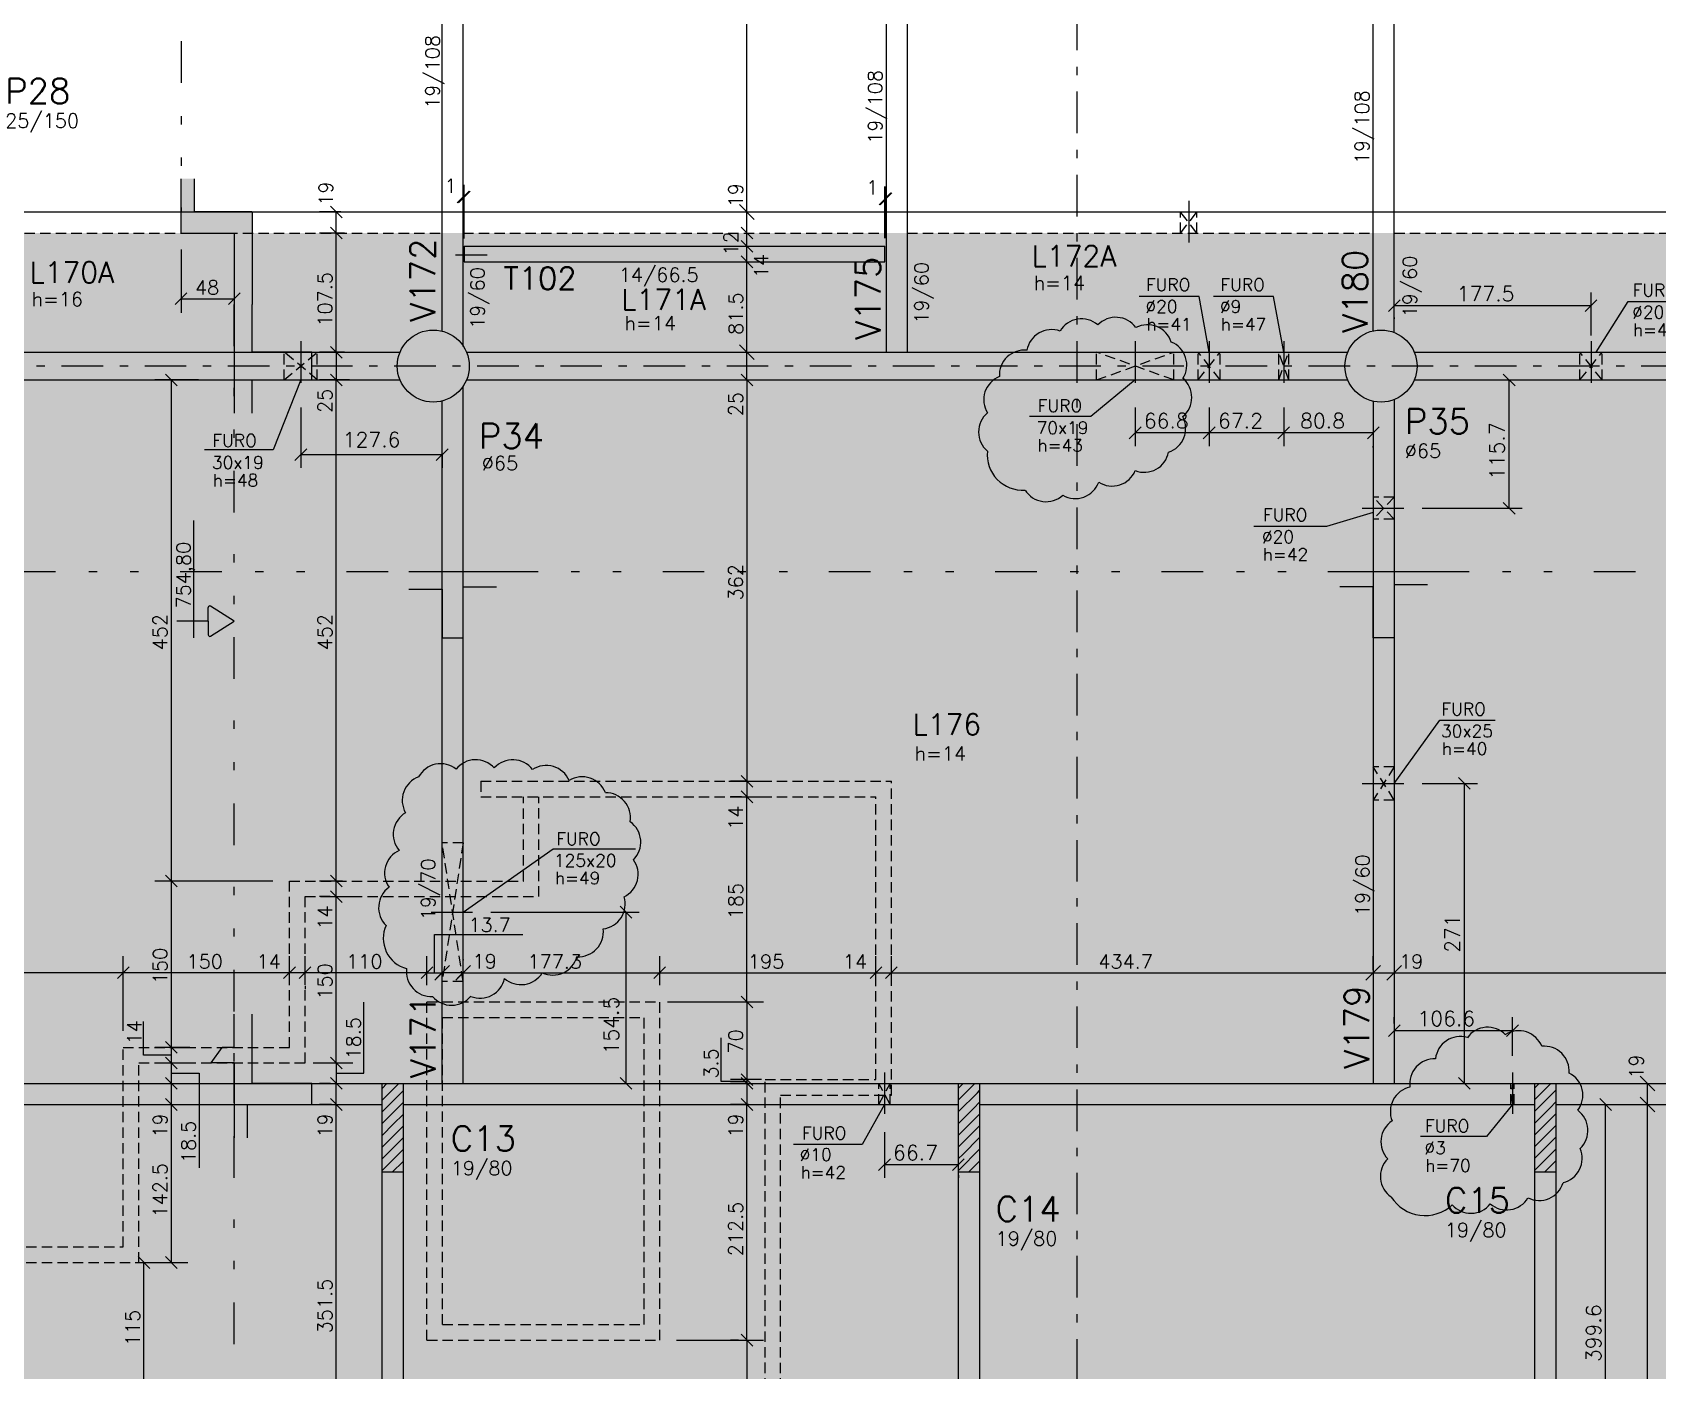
# Model space of a CAD drawing. Extents: x 64041 to 73506, y 0 to 6308.
# Drawn here: x 66943 to 68409, y 2253 to 3460 of the extents above; entities that cross this region are included whole.
import ezdxf

# ---------------------------------------------------------------- set-up
doc = ezdxf.new("R2010")
doc.units = 0
doc.header["$LTSCALE"] = 75
doc.header["$MEASUREMENT"] = 0
for name, pattern in [('ESTILO_TQS_0003', [1, 0.5, -0.2, 0.1, -0.2]), ('ESTILO_TQS_0004', [2, 0.5, -0.4, 0.1, -0.4, 0.1, -0.5]), ('HIDDEN2', [0.1875, 0.125, -0.0625])]:
    doc.linetypes.add(name, pattern=pattern)
doc.layers.get('0').update_dxf_attribs({"color": 3, "linetype": 'CONTINUOUS'})
for name, color, linetype in [('1', 3, 'CONTINUOUS'), ('200', 1, 'HIDDEN2'), ('204', 1, 'ESTILO_TQS_0003'), ('205', 1, 'ESTILO_TQS_0004'), ('210', 3, 'HIDDEN2'), ('212', 3, 'CONTINUOUS'), ('213', 3, 'CONTINUOUS'), ('216', 3, 'CONTINUOUS'), ('220', 5, 'CONTINUOUS'), ('221', 1, 'CONTINUOUS'), ('222', 6, 'CONTINUOUS'), ('226', 4, 'CONTINUOUS'), ('231', 1, 'CONTINUOUS'), ('233', 6, 'CONTINUOUS'), ('250', 1, 'CONTINUOUS'), ('253', 253, 'CONTINUOUS')]:
    doc.layers.add(name, color=color, linetype=linetype)
doc.layers.add('112', color=7, linetype='CONTINUOUS', true_color=0x9bed9e)
doc.styles.get("Standard").update_dxf_attribs({"font": 'ROMANS.SHX'})

# ---------------------------------------------------------------- blocks, each defined once
blk = doc.blocks.new('_HFD8E5DFE43-009', base_point=(210496.960555, 18146.312154))
for p, q in [((211306.009184, 16070.365116), (211320.964862, 16085.320794)), ((211306.009184, 16080.971718), (211310.35826, 16085.320794)), ((211306.009184, 16059.758514), (211322.965195, 16076.714526)), ((211319.6615, 16062.804228), (211325.009184, 16068.151913)), ((211322.965195, 16076.714526), (211325.009184, 16078.758514)), ((211306.009184, 16049.151913), (211319.6615, 16062.804228)), ((211316.357804, 16048.893931), (211325.009184, 16057.545311)), ((211306.009184, 16038.545311), (211316.357804, 16048.893931)), ((211313.054108, 16034.983634), (211325.009184, 16046.938709)), ((211306.009184, 16027.938709), (211313.054108, 16034.983634)), ((211306.446717, 16007.163039), (211325.009184, 16025.725506)), ((211309.750413, 16021.073336), (211325.009184, 16036.332107)), ((211306.009184, 16017.332107), (211309.750413, 16021.073336)), ((211315.211074, 16005.320794), (211325.009184, 16015.118904)), ((211306.009184, 16006.725506), (211306.446717, 16007.163039))]:
    blk.add_line(p, q)
blk = doc.blocks.new('_HFD8E5DFE43-010', base_point=(210496.960555, 18146.312154))
for p, q in [((211826.009184, 16070.641632), (211840.688346, 16085.320794)), ((211826.009184, 16081.248234), (211830.081745, 16085.320794)), ((211826.009184, 16060.03503), (211843.051323, 16077.077169)), ((211839.747628, 16063.166872), (211845.009184, 16068.428428)), ((211843.051323, 16077.077169), (211845.009184, 16079.03503)), ((211826.009184, 16049.428428), (211839.747628, 16063.166872)), ((211836.443932, 16049.256575), (211845.009184, 16057.821827)), ((211826.009184, 16038.821827), (211836.443932, 16049.256575)), ((211833.140236, 16035.346277), (211845.009184, 16047.215225)), ((211826.009184, 16028.215225), (211833.140236, 16035.346277)), ((211826.532845, 16007.525683), (211845.009184, 16026.002022)), ((211829.836541, 16021.43598), (211845.009184, 16036.608623)), ((211826.009184, 16017.608623), (211829.836541, 16021.43598)), ((211834.934558, 16005.320794), (211845.009184, 16015.39542)), ((211826.009184, 16007.002022), (211826.532845, 16007.525683))]:
    blk.add_line(p, q)
blk = doc.blocks.new('_HFD8E5DFE43-011', base_point=(210496.960555, 18146.312154))
for p, q in [((212346.009184, 16070.918148), (212360.411831, 16085.320794)), ((212346.009184, 16081.524749), (212349.805229, 16085.320794)), ((212346.009184, 16060.311546), (212363.137451, 16077.439813)), ((212359.833755, 16063.529516), (212365.009184, 16068.704944)), ((212363.137451, 16077.439813), (212365.009184, 16079.311546)), ((212346.009184, 16049.704944), (212359.833755, 16063.529516)), ((212356.53006, 16049.619218), (212365.009184, 16058.098343)), ((212346.009184, 16039.098343), (212356.53006, 16049.619218)), ((212353.226364, 16035.708921), (212365.009184, 16047.491741)), ((212346.009184, 16028.491741), (212353.226364, 16035.708921)), ((212346.618973, 16007.888326), (212365.009184, 16026.278537)), ((212349.922669, 16021.798624), (212365.009184, 16036.885139)), ((212346.009184, 16017.885139), (212349.922669, 16021.798624)), ((212354.658043, 16005.320794), (212365.009184, 16015.671936)), ((212346.009184, 16007.278537), (212346.618973, 16007.888326))]:
    blk.add_line(p, q)

msp = doc.modelspace()

# ---------------------------------------------------------------- linework, layer by layer
at = {"layer": '1'}
for p, q in [((67312.3, 3190.2), (67312.3, 3781.9)), ((67331.3, 3176.6), (67331.3, 3781.9)), ((67712.8, 3781.9), (67712.8, 3171.4)), ((67731.8, 3781.9), (67731.8, 3171.4)), ((68152.3, 3190.6), (68152.3, 3778.9)), ((68171.3, 3189.1), (68171.3, 3778.9)), ((66879.3, 3297.9), (68737.3, 3297.9)), ((67324.4, 3259.1), (67352.9, 3259.1)), ((67332.3, 3266.9), (67711.8, 3266.9)), ((67332.3, 3266.9), (67332.3, 3252.9)), ((67711.8, 3252.9), (67711.8, 3266.9)), ((67332.3, 3252.9), (67711.8, 3252.9)), ((66699.3, 3171.4), (67274.4, 3171.4)), ((67334.3, 3171.4), (68129.4, 3171.4)), ((68189.3, 3171.4), (68743.3, 3171.4)), ((66699.3, 3146.4), (67274.4, 3146.4)), ((67331.3, 2511.9), (67331.3, 3141.2)), ((67334.3, 3146.4), (68129.4, 3146.4)), ((68189.3, 3146.4), (68762.3, 3146.4)), ((67312.3, 2511.9), (67312.3, 3127.6)), ((68152.3, 3127.1), (68152.3, 2511.9)), ((68171.3, 3128.7), (68171.3, 2511.9)), ((66757.1, 2511.9), (67258.1, 2511.9)), ((67277.1, 2511.9), (67778.1, 2511.9)), ((67797.1, 2511.9), (68298.1, 2511.9)), ((68317.1, 2511.9), (68588.6, 2511.9)), ((66757.1, 2492.9), (67258.1, 2492.9)), ((67277.1, 2492.9), (67778.1, 2492.9)), ((67797.1, 2492.9), (68298.1, 2492.9)), ((68317.1, 2492.9), (68588.6, 2492.9)), ((67258.1, 1910.9), (67258.1, 2431.9)), ((67277.1, 2431.9), (67277.1, 1910.9)), ((67778.1, 1910.9), (67778.1, 2431.9)), ((67797.1, 2431.9), (67797.1, 1910.9)), ((68298.1, 1910.9), (68298.1, 2431.9)), ((68317.1, 2431.9), (68317.1, 1910.9))]:
    msp.add_line(p, q, dxfattribs=at)
at = {"layer": '112'}
for points in [[(64645.3, 3278.9), (69349.9, 3278.9), (64645.4, 3191.4)], [(69349.9, 3278.9), (64760.8, 3191.4), (64645.4, 3191.4)], [(69349.9, 3278.9), (66557.5, 1895.8), (64760.8, 3191.4)], [(67465, 1895.8), (66557.5, 1895.8), (69349.9, 3278.9)], [(67465, 1547.8), (67465, 1895.8), (69349.9, 3278.9)], [(67465, 1547.8), (69349.9, 3278.9), (68449.1, 1986)]]:
    msp.add_solid(points, dxfattribs=at)
at = {"layer": '200'}
for p, q in [((67993.3, 3278.9), (67978.3, 3297.9)), ((67978.3, 3278.9), (67993.3, 3297.9)), ((67199.7, 3146.4), (67169.7, 3171.4)), ((67169.7, 3146.4), (67199.7, 3171.4)), ((67972.4, 3146.4), (67902.6, 3171.4)), ((67902.6, 3146.4), (67972.4, 3171.4)), ((68014.3, 3146.4), (67994.3, 3171.4)), ((67994.3, 3146.4), (68014.3, 3171.4)), ((68076, 3146.4), (68067, 3171.4)), ((68067, 3146.4), (68076, 3171.4)), ((68358.8, 3146.4), (68338.8, 3171.4)), ((68338.8, 3146.4), (68358.8, 3171.4)), ((68171.3, 3040.7), (68152.3, 3020.7)), ((68171.3, 3020.7), (68152.3, 3040.7)), ((68171.3, 2797.5), (68152.3, 2767.5)), ((68171.3, 2767.5), (68152.3, 2797.5)), ((67331.3, 2728.9), (67312.3, 2603.9)), ((67331.3, 2603.9), (67312.3, 2728.9)), ((67716.4, 2492.9), (67706.4, 2511.9)), ((67706.4, 2492.9), (67716.4, 2511.9)), ((68279.5, 2492.9), (68276.3, 2511.9)), ((68276.3, 2492.9), (68279.5, 2511.9))]:
    msp.add_line(p, q, dxfattribs=at)
at = {"layer": '204'}
for p, q in [((67885.3, 143.9), (67885.3, 6143.1)), ((68806.5, 3158.9), (64531.8, 3158.9))]:
    msp.add_line(p, q, dxfattribs=at)
at = {"layer": '205'}
for p, q in [((67076.8, 3751.9), (67076.8, 3297.9)), ((67985.8, 3307.9), (67985.8, 3268.9)), ((67124.8, 1526.8), (67124.8, 3220.4)), ((67184.7, 3181.4), (67184.7, 3136.4)), ((67937.5, 3181.4), (67937.5, 3136.4)), ((68004.3, 3181.4), (68004.3, 3136.4)), ((68071.5, 3181.4), (68071.5, 3136.4)), ((68348.8, 3181.4), (68348.8, 3136.4)), ((68142.3, 3030.7), (68181.3, 3030.7)), ((64676, 2973.7), (67282.3, 2973.7)), ((67361.3, 2973.7), (68127.3, 2973.7)), ((68201.3, 2973.7), (68713.3, 2973.7)), ((68142.3, 2782.5), (68181.3, 2782.5)), ((67302.3, 2666.4), (67341.3, 2666.4)), ((67711.4, 2521.9), (67711.4, 2482.9)), ((68277.9, 2521.9), (68277.9, 2482.9))]:
    msp.add_line(p, q, dxfattribs=at)
at = {"layer": '210'}
for p, q in [((67978.3, 3278.9), (67978.3, 3297.9)), ((67993.3, 3278.9), (67993.3, 3297.9)), ((66879.3, 3278.9), (67312.3, 3278.9)), ((67331.3, 3278.9), (67712.8, 3278.9)), ((67731.8, 3278.9), (68152.3, 3278.9)), ((68171.3, 3278.9), (68737.3, 3278.9)), ((67169.7, 3146.4), (67169.7, 3171.4)), ((67199.7, 3146.4), (67199.7, 3171.4)), ((67902.6, 3146.4), (67902.6, 3171.4)), ((67972.4, 3146.4), (67972.4, 3171.4)), ((67994.3, 3146.4), (67994.3, 3171.4)), ((68014.3, 3146.4), (68014.3, 3171.4)), ((68067, 3146.4), (68067, 3171.4)), ((68076, 3146.4), (68076, 3171.4)), ((68338.8, 3146.4), (68338.8, 3171.4)), ((68358.8, 3146.4), (68358.8, 3171.4)), ((68171.3, 3040.7), (68152.3, 3040.7)), ((68171.3, 3020.7), (68152.3, 3020.7)), ((68171.3, 2797.5), (68152.3, 2797.5)), ((67347.1, 2784.4), (67717.6, 2784.4)), ((67347.1, 2784.4), (67347.1, 2770.4)), ((67717.6, 2501.4), (67717.6, 2784.4)), ((67347.1, 2770.4), (67703.6, 2770.4)), ((67385.6, 2694.4), (67385.6, 2770.4)), ((67399.6, 2680.4), (67399.6, 2770.4)), ((67703.6, 2515.4), (67703.6, 2770.4)), ((68171.3, 2767.5), (68152.3, 2767.5)), ((67331.3, 2728.9), (67312.3, 2728.9)), ((67174.6, 2544.4), (67174.6, 2694.4)), ((67174.6, 2694.4), (67385.6, 2694.4)), ((67188.6, 2530.4), (67188.6, 2680.4)), ((67188.6, 2680.4), (67399.6, 2680.4)), ((67331.3, 2603.9), (67312.3, 2603.9)), ((67298.6, 2585.4), (67508.6, 2585.4)), ((67298.6, 2280.4), (67298.6, 2585.4)), ((67508.6, 2280.4), (67508.6, 2585.4)), ((67312.6, 2571.4), (67494.6, 2571.4)), ((67312.6, 2294.4), (67312.6, 2571.4)), ((67494.6, 2294.4), (67494.6, 2571.4)), ((67024.6, 2364.4), (67024.6, 2544.4)), ((67024.6, 2544.4), (67174.6, 2544.4)), ((67038.6, 2350.4), (67038.6, 2530.4)), ((67038.6, 2530.4), (67188.6, 2530.4)), ((67603.6, 2515.4), (67703.6, 2515.4)), ((67603.6, 2180.4), (67603.6, 2515.4)), ((67706.4, 2492.9), (67706.4, 2511.9)), ((67716.4, 2492.9), (67716.4, 2511.9)), ((68276.3, 2492.9), (68276.3, 2511.9)), ((68279.5, 2492.9), (68279.5, 2511.9)), ((67617.6, 2501.4), (67717.6, 2501.4)), ((67617.6, 2194.4), (67617.6, 2501.4)), ((66824.6, 2364.4), (67024.6, 2364.4)), ((66838.6, 2350.4), (67038.6, 2350.4)), ((67312.6, 2294.4), (67494.6, 2294.4)), ((67298.6, 2280.4), (67508.6, 2280.4))]:
    msp.add_line(p, q, dxfattribs=at)
at = {"layer": '216'}
for p, q in [((67326, 3306), (67336.6, 3316.6)), ((67327, 3306), (67337.6, 3316.6)), ((67706.5, 3304.4), (67717.1, 3315)), ((67707.5, 3304.4), (67718.1, 3315)), ((67222.1, 3292.6), (67211.5, 3303.2)), ((67593.9, 3291.2), (67580.7, 3304.5)), ((67222.1, 3273.6), (67211.5, 3284.2)), ((67222.1, 3273.6), (67211.5, 3284.2)), ((67592.6, 3273.6), (67582, 3284.2)), ((67592.6, 3261.6), (67582, 3272.2)), ((67592.6, 3247.6), (67582, 3258.2)), ((67071.5, 3214.3), (67082.1, 3224.9)), ((67119.5, 3214.3), (67130.1, 3224.9)), ((68166, 3208.1), (68176.6, 3218.7)), ((68343.5, 3208.1), (68354.1, 3218.7)), ((67211.5, 3176.7), (67222.1, 3166.1)), ((67222.1, 3166.1), (67211.5, 3176.7)), ((67593.9, 3164.7), (67580.7, 3178)), ((67592.6, 3166.1), (67582, 3176.7)), ((67073.3, 3141.1), (67062.7, 3151.7)), ((67073.3, 3141.1), (67062.7, 3151.7)), ((67222.1, 3141.1), (67211.5, 3151.7)), ((67211.5, 3151.7), (67222.1, 3141.1)), ((67592.6, 3141.1), (67582, 3151.7)), ((67582, 3151.7), (67592.6, 3141.1)), ((68280.2, 3141.1), (68269.5, 3151.7)), ((67942.8, 3104), (67932.2, 3093.4)), ((68009.6, 3104), (67999, 3093.4)), ((68009.6, 3104), (67999, 3093.4)), ((68076.8, 3104), (68066.2, 3093.4)), ((68076.8, 3104), (68066.2, 3093.4)), ((68157.6, 3104), (68147, 3093.4)), ((67179.4, 3073.8), (67190.1, 3084.4)), ((67307, 3073.8), (67317.6, 3084.4)), ((68280.2, 3025.4), (68269.5, 3036)), ((67582, 2789.7), (67592.6, 2779.1)), ((67582, 2789.7), (67592.6, 2779.1)), ((68239.8, 2777.2), (68229.2, 2787.8)), ((67582, 2775.7), (67592.6, 2765.1)), ((67592.6, 2765.1), (67582, 2775.7)), ((67073.3, 2689.1), (67062.7, 2699.7)), ((67073.3, 2689.1), (67062.7, 2699.7)), ((67222.1, 2689.1), (67211.5, 2699.7)), ((67222.1, 2689.1), (67211.5, 2699.7)), ((67222.1, 2675.1), (67211.5, 2685.7)), ((67222.1, 2675.1), (67211.5, 2685.7)), ((67472.8, 2671.7), (67483.4, 2661.1)), ((67029.9, 2617.1), (67019.3, 2606.5)), ((67029.9, 2617.1), (67019.3, 2606.5)), ((67179.9, 2617.1), (67169.3, 2606.5)), ((67179.9, 2617.1), (67169.3, 2606.5)), ((67193.9, 2617.1), (67183.3, 2606.5)), ((67193.9, 2617.1), (67183.3, 2606.5)), ((67193.9, 2617.1), (67183.3, 2606.5)), ((67303.9, 2617.1), (67293.3, 2606.5)), ((67293.3, 2606.5), (67303.9, 2617.1)), ((67318.9, 2618.4), (67305.7, 2605.2)), ((67318.9, 2618.4), (67305.7, 2605.2)), ((67317.6, 2617.1), (67307, 2606.5)), ((67307, 2606.5), (67317.6, 2617.1)), ((67337.9, 2618.4), (67324.7, 2605.2)), ((67337.9, 2618.4), (67324.7, 2605.2)), ((67326, 2606.5), (67336.6, 2617.1)), ((67503.3, 2606.5), (67513.9, 2617.1)), ((67503.3, 2606.5), (67513.9, 2617.1)), ((67698.3, 2606.5), (67708.9, 2617.1)), ((67698.3, 2606.5), (67708.9, 2617.1)), ((67712.3, 2606.5), (67722.9, 2617.1)), ((67712.3, 2606.5), (67722.9, 2617.1)), ((68145.7, 2605.2), (68158.9, 2618.4)), ((68158.9, 2618.4), (68145.7, 2605.2)), ((68147, 2606.5), (68157.6, 2617.1)), ((68164.7, 2605.2), (68177.9, 2618.4)), ((67592.6, 2580.1), (67582, 2590.7)), ((67582, 2590.7), (67592.6, 2580.1)), ((67582, 2590.7), (67592.6, 2580.1)), ((68166, 2554.3), (68176.6, 2564.9)), ((68272.6, 2554.3), (68283.2, 2564.9)), ((67073.3, 2539.1), (67062.7, 2549.7)), ((67073.3, 2539.1), (67062.7, 2549.7)), ((67073.3, 2539.1), (67062.7, 2549.7)), ((67073.3, 2525.1), (67062.7, 2535.7)), ((67073.3, 2525.1), (67062.7, 2535.7)), ((67211.5, 2535.7), (67222.1, 2525.1)), ((67222.1, 2525.1), (67211.5, 2535.7)), ((67073.3, 2506.6), (67062.7, 2517.2)), ((67073.3, 2506.6), (67062.7, 2517.2)), ((67222.1, 2506.6), (67211.5, 2517.2)), ((67211.5, 2517.2), (67222.1, 2506.6)), ((67472.8, 2517.2), (67483.4, 2506.6)), ((67582, 2520.7), (67592.6, 2510.1)), ((67582, 2520.7), (67592.6, 2510.1)), ((67582, 2517.2), (67592.6, 2506.6)), ((67582, 2517.2), (67592.6, 2506.6)), ((68239.8, 2506.6), (68229.2, 2517.2)), ((68406.4, 2505.2), (68393.2, 2518.5)), ((67073.3, 2487.6), (67062.7, 2498.2)), ((67073.3, 2487.6), (67062.7, 2498.2)), ((67222.1, 2487.6), (67211.5, 2498.2)), ((67222.1, 2487.6), (67211.5, 2498.2)), ((67582, 2498.2), (67592.6, 2487.6)), ((67592.6, 2487.6), (67582, 2498.2)), ((68367.2, 2487.6), (68356.6, 2498.2)), ((68406.4, 2486.2), (68393.2, 2499.5)), ((67706.1, 2433.4), (67716.7, 2444)), ((67772.8, 2433.4), (67783.4, 2444)), ((67048.6, 2345.1), (67038, 2355.7)), ((67073.3, 2345.1), (67062.7, 2355.7)), ((67592.6, 2275.1), (67582, 2285.7)), ((67582, 2285.7), (67592.6, 2275.1))]:
    msp.add_line(p, q, dxfattribs=at)
at = {"layer": '220'}
for p, q in [((67076.8, 3278.9), (67076.8, 3327.9)), ((67088.8, 3297.9), (67088.8, 3327.9)), ((67140.6, 3297.9), (67088.8, 3297.9)), ((67140.8, 3297.9), (67140.8, 3278.9)), ((67076.8, 3278.9), (67124.8, 3278.9)), ((67124.8, 3278.9), (67124.8, 3214.4)), ((67140.8, 3278.9), (67140.8, 3278.9)), ((67140.8, 3278.9), (67140.8, 3214.4)), ((67140.8, 3278.9), (67140.8, 3278.9)), ((67124.8, 3214.4), (67124.8, 3116.4)), ((67282.3, 2973.7), (67361.3, 2973.7)), ((68122.3, 2973.7), (68201.3, 2973.7)), ((67124.8, 2544.4), (67124.8, 2574.4)), ((67140.8, 2530.4), (67140.8, 2574.4)), ((67103.9, 2530.4), (67113.9, 2544.4)), ((67124.8, 2544.4), (67113.9, 2544.4)), ((67124.8, 2530.4), (67103.9, 2530.4)), ((67124.8, 2530.4), (67124.8, 2462.9)), ((67124.8, 2500.3), (67124.8, 2530.4))]:
    msp.add_line(p, q, dxfattribs=at)
for points in [[(67140.8, 3116.4), (67140.8, 3146.4), (67194.8, 3146.4), (67194.8, 3171.4), (67140.8, 3171.4), (67140.8, 3214.4)], [(68201.3, 2961.7), (68201.3, 2961.7), (68171.3, 2961.7), (68171.3, 2913.7), (68152.3, 2913.7), (68152.3, 2959.7), (68122.3, 2959.7)], [(67282.3, 2957.7), (67312.3, 2957.7), (67312.3, 2913.7), (67331.3, 2913.7), (67331.3, 2959.7), (67361.3, 2959.7)], [(67136.8, 2462.9), (67136.8, 2492.9), (67194.8, 2492.9), (67194.8, 2511.9), (67140.8, 2511.9), (67140.8, 2530.4)]]:
    msp.add_lwpolyline(points, dxfattribs=at)
at = {"layer": '221'}
for p, q in [((67995.2, 3221.5), (67941, 3221.5)), ((68004.3, 3171.4), (67995.2, 3221.5)), ((68062.4, 3221.5), (68008.2, 3221.5)), ((68071.5, 3171.4), (68062.4, 3221.5)), ((68353.3, 3171.4), (68382.2, 3217.1)), ((68382.2, 3217.1), (68434.3, 3217.1)), ((67184.7, 3146.4), (67159.9, 3083.3)), ((67937.5, 3146.4), (67897.6, 3113.4)), ((67897.6, 3113.4), (67842.3, 3113.4)), ((67159.9, 3083.3), (67097.8, 3083.3)), ((68152.3, 3026.8), (68110.2, 3014.3)), ((68110.2, 3014.3), (68044.5, 3014.3)), ((68171.3, 2782.5), (68212.3, 2839.6)), ((68212.3, 2839.6), (68262.4, 2839.6)), ((67331.3, 2666.4), (67412.6, 2723.6)), ((67412.6, 2723.6), (67486.7, 2723.6)), ((67711.4, 2492.9), (67691.1, 2456.9)), ((68277.9, 2492.9), (68254.4, 2464)), ((68254.4, 2464), (68194.8, 2464)), ((67691.1, 2456.9), (67629.3, 2456.9))]:
    msp.add_line(p, q, dxfattribs=at)
at = {"layer": '221', "linetype": 'Continuous'}
for centre, radius, start, end in [((67889.1, 3179), 22.5, 49.2052, 149.2052), ((67920, 3180.4), 22.5, 36.025, 136.025), ((67948.7, 3173.7), 22.5, 17.7727, 117.7727), ((67862.1, 3169.3), 22.5, 70.239, 170.239), ((67837.5, 3150.8), 22.5, 83.6293, 183.6293), ((67961.6, 3159.7), 22.5, 327.9427, 67.9427), ((67823.4, 3128.5), 22.5, 111.7801, 211.7801), ((67966.1, 3130.7), 22.5, 309.4771, 49.4771), ((67818.7, 3099.4), 22.5, 130, 230), ((67960.6, 3102.6), 22.5, 288.3961, 28.3961), ((67835.9, 3078.8), 31.8, 173.9901, 273.9901), ((67945.6, 3085.6), 22.5, 248.9973, 348.9973), ((67916.8, 3073.2), 22.5, 237.5341, 337.5341), ((67883.5, 3061.9), 22.5, 239.9932, 339.9932), ((67857.2, 3059.1), 22.5, 212.2357, 312.2357), ((67310.9, 2777.7), 22.5, 51.5665, 151.5665), ((67342.6, 2781.4), 22.5, 41.8909, 141.8909), ((67376, 2781.3), 22.5, 37.6138, 137.6138), ((67298.8, 2767.2), 22.5, 109.8717, 209.8717), ((67406.2, 2776.2), 22.5, 23.414, 123.414), ((67438.6, 2766), 22.5, 21.3248, 121.3248), ((67459.8, 2751.6), 22.5, 350.654, 90.654), ((67290.7, 2736.6), 22.5, 120.3294, 220.3294), ((67469, 2729.6), 22.5, 314.7013, 54.7013), ((67282.9, 2701.6), 22.5, 114.6085, 214.6085), ((67466.6, 2700.5), 22.5, 295.8191, 35.8191), ((67277.5, 2670.5), 22.5, 125.6013, 225.6013), ((67454.9, 2673.6), 22.5, 277.0722, 17.0722), ((67287.3, 2642.8), 28.1, 155.4745, 255.4745), ((67435.3, 2648.7), 22.5, 266.593, 6.593), ((67412.2, 2632.1), 22.5, 244.9662, 344.9662), ((67302.6, 2612.8), 22.5, 172.8679, 272.8678), ((67383.5, 2623.5), 22.5, 228.4145, 328.4145), ((67346.6, 2611.3), 22.5, 248.0118, 348.0118), ((67320.9, 2604.9), 22.5, 220.1972, 320.1972), ((68230.8, 2531.7), 22.5, 73.5306, 173.5306), ((68255.5, 2540.1), 22.5, 44.4193, 144.4193), ((68283.6, 2536.9), 22.5, 22.2208, 122.2207), ((68306.6, 2523), 22.5, 355.6229, 95.6229), ((68207.7, 2511.7), 22.5, 88.0314, 188.0314), ((68190.2, 2486.6), 22.5, 102.2125, 202.2125), ((68318.9, 2501.2), 22.5, 323.1799, 63.1799), ((68181.7, 2459.3), 22.5, 123.3488, 223.3488), ((68323.5, 2469.6), 22.5, 313.4262, 53.4262), ((68318.3, 2444.3), 22.5, 283.5202, 23.5202), ((68181.3, 2428), 22.5, 135.1944, 235.1944), ((68302, 2428.8), 22.5, 243.4311, 343.4311), ((68199, 2429), 36.2, 212.6347, 312.6347), ((68272.6, 2420.3), 22.5, 229.143, 329.143), ((68240.3, 2417.3), 22.5, 221.4184, 321.4184)]:
    msp.add_arc(centre, radius, start, end, dxfattribs=at)
at = {"layer": '222'}
for points in [[(67258.1, 2431.9), (67258.1, 2511.9), (67277.1, 2511.9), (67277.1, 2431.9), (67258.1, 2431.9)], [(67778.1, 2431.9), (67778.1, 2511.9), (67797.1, 2511.9), (67797.1, 2431.9), (67778.1, 2431.9)], [(68298.1, 2431.9), (68298.1, 2511.9), (68317.1, 2511.9), (68317.1, 2431.9), (68298.1, 2431.9)]]:
    msp.add_lwpolyline(points, dxfattribs=at)
for centre in [(67304.3, 3158.9), (68159.3, 3158.9)]:
    msp.add_circle(centre, 32.5, dxfattribs=at)
at = {"layer": '231'}
for p, q in [((67088.4, 2913.9), (67088.4, 3019.6)), ((67101.3, 2928.9), (67101.3, 2941.3)), ((67124.8, 2928.9), (67103.4, 2942.5)), ((67101.3, 2928.9), (67073.1, 2928.9)), ((67101.3, 2928.9), (67101.3, 2916.5)), ((67103.4, 2915.4), (67124.8, 2928.9))]:
    msp.add_line(p, q, dxfattribs=at)
for centre, start, end in [((67102.7, 2941.3), 57.6277, 180), ((67102.7, 2916.5), 180, 302.377)]:
    msp.add_arc(centre, 1.36, start, end, dxfattribs=at)
at = {"layer": '250'}
for p, q in [((67587.3, 3171.4), (67587.3, 4001.9)), ((67331.3, 3274.1), (67331.3, 3322.5)), ((67332.3, 3274.1), (67332.3, 3322.5)), ((67711.8, 3274.4), (67711.8, 3320.9)), ((67712.8, 3274.4), (67712.8, 3320.9)), ((67331.3, 3311.3), (67332.3, 3311.3)), ((67711.8, 3309.7), (67712.8, 3309.7)), ((67220.8, 3297.9), (67201.8, 3297.9)), ((67216.8, 3278.9), (67216.8, 3297.9)), ((67587.3, 3278.9), (67587.3, 3297.9)), ((67224.1, 3278.9), (67201.8, 3278.9)), ((67219.9, 3278.9), (67201.8, 3278.9)), ((67216.8, 3171.4), (67216.8, 3278.9)), ((67587.3, 3252.9), (67587.3, 3271.9)), ((67076.8, 3263.9), (67076.8, 3206.9)), ((67076.8, 3263.9), (67076.8, 3208.3)), ((67124.8, 3263.9), (67124.8, 3206.9)), ((67124.8, 3263.9), (67124.8, 3208.3)), ((68348.8, 3186.4), (68348.8, 3225.4)), ((67076.8, 3219.6), (67124.8, 3219.6)), ((68171.3, 3213.4), (68348.8, 3213.4)), ((68171.3, 3202.7), (68171.3, 3201.4)), ((67214.8, 3171.4), (67201.8, 3171.4)), ((67224.1, 3171.4), (67201.8, 3171.4)), ((67216.8, 3171.4), (67216.8, 3146.4)), ((67587.3, 3146.4), (67587.3, 3171.4)), ((67047.3, 3146.4), (67083, 3146.4)), ((67092.4, 3146.4), (67053, 3146.4)), ((67068, 2694.4), (67068, 3146.4)), ((67228.7, 3146.4), (67201.8, 3146.4)), ((67221.3, 3146.4), (67201.8, 3146.4)), ((67216.8, 2694.4), (67216.8, 3146.4)), ((67571.3, 3146.4), (67602.3, 3146.4)), ((67587.3, 3146.4), (67587.3, 2784.4)), ((68249.6, 3146.4), (68286.8, 3146.4)), ((68274.8, 3030.7), (68274.8, 3146.4)), ((67184.7, 3121.4), (67184.7, 3067.1)), ((67937.5, 3121.4), (67937.5, 3086.7)), ((68004.3, 3121.4), (68004.3, 3086.7)), ((68071.5, 3121.4), (68071.5, 3086.7)), ((68004.3, 3098.7), (67937.5, 3098.7)), ((68071.5, 3098.7), (68004.3, 3098.7)), ((68152.3, 3098.7), (68071.5, 3098.7)), ((67184.7, 3079.1), (67312.3, 3079.1)), ((67312.3, 3079.3), (67312.3, 3067.1)), ((68152.3, 3085.4), (68152.3, 3086.7)), ((68196.3, 3030.7), (68286.8, 3030.7)), ((67570.9, 2784.4), (67602.3, 2784.4)), ((67587.3, 2784.4), (67572.3, 2784.4)), ((67587.3, 2784.4), (67587.3, 2770.4)), ((68196.3, 2782.5), (68246.5, 2782.5)), ((68234.5, 2511.9), (68234.5, 2782.5)), ((67582.4, 2770.4), (67572.3, 2770.4)), ((67572.3, 2770.4), (67602.3, 2770.4)), ((67587.3, 2585.4), (67587.3, 2770.4)), ((67159.6, 2694.4), (67053, 2694.4)), ((67068, 2544.4), (67068, 2694.4)), ((67210.4, 2694.4), (67201.8, 2694.4)), ((67222.3, 2694.4), (67201.8, 2694.4)), ((67216.8, 2680.4), (67216.8, 2694.4)), ((67211.4, 2680.4), (67201.8, 2680.4)), ((67203.6, 2680.4), (67231.8, 2680.4)), ((67216.8, 2530.4), (67216.8, 2680.4)), ((67356.3, 2666.4), (67490.1, 2666.4)), ((67478.1, 2666.4), (67478.1, 2511.9)), ((67305.4, 2611.8), (67305.4, 2646.1)), ((67305.4, 2646.1), (67385.2, 2646.1)), ((67024.6, 2559.4), (67024.6, 2626.8)), ((67024.6, 2559.4), (67024.6, 2626.8)), ((67174.6, 2620), (67174.6, 2626.8)), ((67174.6, 2606.6), (67174.6, 2626.8)), ((67188.6, 2615.6), (67188.6, 2626.8)), ((67188.6, 2605.4), (67188.6, 2626.8)), ((67298.6, 2600.4), (67298.6, 2626.8)), ((67298.6, 2600.4), (67298.6, 2626.8)), ((67312.3, 2600.4), (67312.3, 2626.8)), ((67508.6, 2600.4), (67508.6, 2626.8)), ((67508.6, 2600.4), (67508.6, 2626.8)), ((67703.6, 2617.5), (67703.6, 2626.8)), ((67703.6, 2599.6), (67703.6, 2626.8)), ((67717.6, 2601.1), (67717.6, 2626.8)), ((67717.6, 2609), (67717.6, 2626.8)), ((68152.3, 2614.2), (68152.3, 2626.8)), ((67024.6, 2611.8), (66824.6, 2611.8)), ((67174.6, 2611.8), (67024.6, 2611.8)), ((67188.6, 2611.8), (67174.6, 2611.8)), ((67298.6, 2611.8), (67188.6, 2611.8)), ((67298.6, 2611.8), (67312.3, 2611.8)), ((67312.3, 2621.3), (67312.3, 2623)), ((67331.3, 2611.8), (67312.3, 2611.8)), ((67331.3, 2623.8), (67331.3, 2623)), ((67331.3, 2611.8), (67508.6, 2611.8)), ((67508.6, 2611.8), (67703.6, 2611.8)), ((67703.6, 2611.8), (67717.6, 2611.8)), ((67717.6, 2611.8), (68152.3, 2611.8)), ((68152.3, 2611.8), (68171.3, 2611.8)), ((68171.3, 2611.8), (68743.3, 2611.8)), ((67188.6, 2599.8), (67188.6, 2596.8)), ((67241.8, 2521.1), (67241.8, 2585.2)), ((67515.7, 2585.4), (67602.3, 2585.4)), ((67523.6, 2585.4), (67602.3, 2585.4)), ((67523.6, 2585.4), (67602.3, 2585.4)), ((67587.3, 2585.4), (67587.3, 2515.4)), ((67043, 2537.4), (67043, 2567.8)), ((68171.3, 2566.1), (68171.3, 2571.6)), ((68277.9, 2536.9), (68277.9, 2571.6)), ((67564, 2513.6), (67564, 2552.9)), ((68171.3, 2559.6), (68277.9, 2559.6)), ((67068, 2537.4), (67043, 2537.4)), ((67084.6, 2544.4), (67053, 2544.4)), ((67068, 2530.4), (67068, 2544.4)), ((67076.2, 2544.4), (67083, 2544.4)), ((67053.6, 2530.4), (67082.5, 2530.4)), ((67068, 2511.9), (67068, 2530.4)), ((67075.3, 2530.4), (67083, 2530.4)), ((67195.8, 2530.4), (67231.8, 2530.4)), ((67203.6, 2530.4), (67231.8, 2530.4)), ((67216.8, 2530.4), (67216.8, 2511.9)), ((67068, 2521.1), (67093, 2521.1)), ((67068, 2492.9), (67068, 2511.9)), ((67072.9, 2511.9), (67083, 2511.9)), ((67093, 2521.1), (67093, 2435.7)), ((67211.7, 2511.9), (67201.8, 2511.9)), ((67209.8, 2511.9), (67231.8, 2511.9)), ((67216.8, 2521.1), (67241.8, 2521.1)), ((67216.8, 2492.9), (67216.8, 2511.9)), ((67366.9, 2511.9), (67490.1, 2511.9)), ((67587.3, 2513.6), (67564, 2513.6)), ((67600.3, 2515.4), (67572.3, 2515.4)), ((67588.6, 2515.4), (67572.3, 2515.4)), ((67588.6, 2511.9), (67572.3, 2511.9)), ((67588.6, 2511.9), (67572.3, 2511.9)), ((67587.3, 2515.4), (67587.3, 2511.9)), ((67587.3, 2511.9), (67587.3, 2492.9)), ((68243.8, 2511.9), (68246.5, 2511.9)), ((68399.8, 2492.9), (68399.8, 2511.9)), ((67053.6, 2492.9), (67083, 2492.9)), ((67068, 2350.4), (67068, 2492.9)), ((67072.1, 2492.9), (67083, 2492.9)), ((67212.6, 2492.9), (67201.8, 2492.9)), ((67211.1, 2492.9), (67201.8, 2492.9)), ((67216.8, 2141.4), (67216.8, 2492.9)), ((67558, 2492.9), (67602.3, 2492.9)), ((67588.6, 2492.9), (67572.3, 2492.9)), ((67587.3, 2280.4), (67587.3, 2492.9)), ((68361.9, 2093.2), (68361.9, 2492.9)), ((68373.9, 2492.9), (68373.9, 2492.9)), ((68399.8, 1547.8), (68399.8, 2492.9)), ((67711.4, 2467.9), (67711.4, 2426.7)), ((67711.4, 2438.7), (67778.1, 2438.7)), ((67778.1, 2429.1), (67778.1, 2426.7)), ((67038.6, 2350.4), (67058.3, 2350.4)), ((67043.3, 2235.4), (67043.3, 2350.4)), ((67053.6, 2350.4), (67082.5, 2350.4)), ((67053.6, 2350.4), (67083, 2350.4)), ((67523.6, 2280.4), (67602.3, 2280.4)), ((67579.8, 2280.4), (67572.3, 2280.4)), ((67587.3, 2280.4), (67587.3, 2180.4))]:
    msp.add_line(p, q, dxfattribs=at)
at = {"layer": '253'}
for points in [[(67088.8, 3297.9), (67088.8, 3327.9), (67076.8, 3327.9)], [(67088.8, 3297.9), (67076.8, 3327.9), (67076.8, 3278.9)], [(67076.8, 3327.9), (67088.8, 3327.9), (67088.8, 3327.9)], [(67088.8, 3297.9), (67076.8, 3278.9), (67124.8, 3278.9)], [(67088.8, 3297.9), (67124.8, 3278.9), (67140.8, 3297.9)], [(67140.8, 3278.9), (67140.8, 3297.9), (67124.8, 3278.9)], [(67140.8, 3278.9), (67140.8, 3278.9), (67140.8, 3297.9)], [(67140.8, 3278.9), (67124.8, 3278.9), (67140.8, 3214.4)], [(67140.8, 3214.4), (67124.8, 3278.9), (67124.8, 3214.4)], [(67140.8, 3278.9), (67140.8, 3214.4), (67140.8, 3278.9)], [(67140.8, 3146.4), (67124.8, 3116.4), (67140.8, 3214.4)], [(67140.8, 3214.4), (67124.8, 3116.4), (67124.8, 3214.4)], [(67140.8, 3146.4), (67140.8, 3214.4), (67140.8, 3171.4)], [(67140.8, 3146.4), (67140.8, 3171.4), (67194.8, 3146.4)], [(67194.8, 3146.4), (67140.8, 3171.4), (67194.8, 3171.4)], [(67140.8, 3146.4), (67140.8, 3116.4), (67124.8, 3116.4)], [(67282.3, 2973.7), (67282.3, 2957.7), (67312.3, 2957.7)], [(67282.3, 2973.7), (67312.3, 2957.7), (67361.3, 2973.7)], [(67312.3, 2957.7), (67331.3, 2959.7), (67361.3, 2973.7)], [(67331.3, 2959.7), (67361.3, 2959.7), (67361.3, 2973.7)], [(68122.3, 2973.7), (68122.3, 2959.7), (68152.3, 2959.7)], [(68122.3, 2973.7), (68152.3, 2959.7), (68201.3, 2973.7)], [(68152.3, 2959.7), (68171.3, 2961.7), (68201.3, 2973.7)], [(68171.3, 2913.7), (68171.3, 2961.7), (68152.3, 2959.7)], [(68171.3, 2961.7), (68201.3, 2961.7), (68201.3, 2973.7)], [(67331.3, 2913.7), (67331.3, 2959.7), (67312.3, 2957.7)], [(67312.3, 2913.7), (67331.3, 2913.7), (67312.3, 2957.7)], [(68152.3, 2913.7), (68171.3, 2913.7), (68152.3, 2959.7)], [(67140.8, 2530.4), (67140.8, 2574.4), (67124.8, 2574.4)], [(67140.8, 2530.4), (67124.8, 2574.4), (67124.8, 2544.4)], [(67140.8, 2530.4), (67113.9, 2544.4), (67103.9, 2530.4)], [(67140.8, 2530.4), (67124.8, 2544.4), (67113.9, 2544.4)], [(67136.8, 2492.9), (67124.8, 2462.9), (67140.8, 2530.4)], [(67140.8, 2530.4), (67124.8, 2462.9), (67124.8, 2530.4)], [(67136.8, 2492.9), (67140.8, 2530.4), (67140.8, 2511.9)], [(67136.8, 2492.9), (67140.8, 2511.9), (67194.8, 2492.9)], [(67194.8, 2492.9), (67140.8, 2511.9), (67194.8, 2511.9)], [(67136.8, 2492.9), (67136.8, 2462.9), (67124.8, 2462.9)]]:
    msp.add_solid(points, dxfattribs=at)

# ---------------------------------------------------------------- block references
at = {"layer": '221'}
for name in ['_HFD8E5DFE43-009', '_HFD8E5DFE43-010', '_HFD8E5DFE43-011']:
    msp.add_blockref(name, (66449.1, 4572.8), dxfattribs=at)

# ---------------------------------------------------------------- texts
for s, p in [('FURO', (67947.3, 3226.7)), ('FURO', (68014.5, 3226.7)), ('FURO', (68386.4, 3221.7)), ('%%c20', (67946.8, 3207)), ('%%c9', (68014, 3207)), ('%%c20', (68385.9, 3201.9)), ('h=41', (67947.6, 3191)), ('h=47', (68014.8, 3191)), ('h=40', (68386.6, 3186)), ('FURO', (67849.7, 3117.5)), ('70x19', (67848.6, 3097.7)), ('FURO', (67105.1, 3086.1)), ('h=43', (67849.4, 3081.8)), ('30x19', (67104.6, 3066.3)), ('h=48', (67105.4, 3050.3)), ('FURO', (68052.9, 3019.1)), ('%%c20', (68051.9, 2999.3)), ('h=42', (68052.6, 2983.4)), ('FURO', (68213.9, 2843.9)), ('30x25', (68213.5, 2824.1)), ('h=40', (68214.2, 2808.2)), ('FURO', (67415.3, 2726.9)), ('125x20', (67413.2, 2707.4)), ('h=49', (67414, 2691.5)), ('FURO', (68199, 2468)), ('FURO', (67637, 2461.5)), ('%%c10', (67634.9, 2442.1)), ('%%c3', (68198.5, 2448.2)), ('h=42', (67635.7, 2426.1)), ('h=70', (68199.2, 2432.3))]:
    msp.add_text(s, height=11.25).set_placement(p)
msp.add_text('754,80', height=12.75, rotation=90).set_placement((67085.4, 2940.3))
at = {"layer": '212'}
for s, p in [('19/108', (67309.9, 3390.9)), ('19/108', (67709.3, 3359.3)), ('19/108', (68148.5, 3341)), ('19/60', (68191.6, 3202.8)), ('19/60', (67350.6, 3192.4)), ('19/60', (67751.2, 3197.1)), ('19/70', (67306, 2659.1)), ('19/60', (68149, 2662.8))]:
    msp.add_text(s, height=12.75, rotation=90, dxfattribs=at).set_placement(p)
msp.add_text('14/66.5', height=12.75, dxfattribs=at).set_placement((67471.6, 3234.8))
at = {"layer": '213'}
for s, p in [('25/150', (66918.1, 3373.8)), ('%%c65', (68180.8, 3076.1)), ('%%c65', (67348.1, 3064.9)), ('19/80', (67320.1, 2429.1)), ('19/80', (67811.6, 2365.6)), ('19/80', (68216.9, 2373.4))]:
    msp.add_text(s, height=12.75, dxfattribs=at).set_placement(p)
at = {"layer": '216'}
for s, height, p in [('1', 12.8, (67314.3, 3315.1)), ('1', 12.8, (67694.8, 3313.5)), ('h=14', 12.75, (67846, 3227.5)), ('h=16', 12.75, (66941.9, 3212.8)), ('48', 12.75, (67089.3, 3223.4)), ('177.5', 13.5, (68227.6, 3217.4)), ('h=14', 12.75, (67476.8, 3191.3)), ('66.8', 13.5, (67945.3, 3102.8)), ('67.2', 13.5, (68012.3, 3102.8)), ('80.8', 13.5, (68086.3, 3102.8)), ('127.6', 13.5, (67222.6, 3085.8)), ('h=14', 12.75, (67738.5, 2803.1)), ('13.7', 12.75, (67336, 2648.5)), ('150', 12.75, (67081.7, 2615.6)), ('14', 12.75, (67144.8, 2615.6)), ('110', 12.75, (67225.7, 2615.6)), ('19', 12.75, (67339.7, 2615.7)), ('177.3', 12.75, (67389.3, 2615.6)), ('195', 12.75, (67588.2, 2615.6)), ('14', 12.75, (67673.8, 2615.6)), ('434.7', 12.75, (67904.3, 2615.6)), ('19', 12.75, (68175.6, 2615.6)), ('106.6', 13.5, (68192.2, 2563.7)), ('66.7', 13.5, (67719.1, 2442.7))]:
    msp.add_text(s, height=height, dxfattribs=at).set_placement(p)
for s, height, p in [('19', 12.75, (67213.7, 3303.5)), ('19', 12.75, (67583.5, 3302.1)), ('12', 12.75, (67579.3, 3258.6)), ('14', 12.75, (67606.4, 3238.3)), ('107.5', 12.75, (67213, 3194.5)), ('81.5', 12.75, (67583.6, 3187)), ('25', 12.75, (67213, 3116.6)), ('25', 12.75, (67583.5, 3113.7)), ('115.7', 13.5, (68270.8, 3056.1)), ('362', 12.75, (67583.5, 2947.5)), ('452', 12.75, (67064.2, 2902.5)), ('452', 12.75, (67213, 2902.5)), ('14', 12.75, (67583.5, 2740.6)), ('185', 12.75, (67583.5, 2660)), ('14', 12.75, (67213, 2650.6)), ('271', 13.5, (68230.4, 2629.7)), ('150', 12.75, (67064.2, 2601.5)), ('150', 12.75, (67213, 2587.5)), ('154.5', 13.5, (67471.6, 2538.1)), ('14', 12.75, (67041, 2547.1)), ('18.5', 12.75, (67238.7, 2533.5)), ('70', 12.75, (67583.5, 2538.9)), ('3.5', 12.75, (67561.3, 2516.3)), ('19', 12.75, (68396, 2516.1)), ('19', 12.75, (67064.2, 2463.1)), ('19', 12.75, (67213, 2463.1)), ('19', 12.75, (67583.5, 2463.1)), ('18.5', 12.75, (67089.8, 2440.1)), ('142.5', 12.75, (67064.2, 2391)), ('212.5', 12.75, (67583.5, 2356)), ('351.5', 12.75, (67213, 2286.5)), ('115', 12.75, (67039.5, 2275)), ('399.6', 13.5, (68357.8, 2260.6))]:
    msp.add_text(s, height=height, rotation=90, dxfattribs=at).set_placement(p)
at = {"layer": '220'}
for s, p in [('P28', (66918.1, 3395.7)), ('P35', (68180.8, 3097.9)), ('P34', (67345.4, 3084.6)), ('C13', (67320.1, 2451)), ('C14', (67811.6, 2387.5)), ('C15', (68216.9, 2395.3))]:
    msp.add_text(s, height=22.5, dxfattribs=at).set_placement(p)
at = {"layer": '226'}
for s, height, p in [('L172A', 18.75, (67844.1, 3248.8)), ('L170A', 18.75, (66940, 3234.1)), ('T102', 20.25, (67367.6, 3227.9)), ('L171A', 18.75, (67473.9, 3209.6)), ('L176', 18.75, (67736.6, 2826.4))]:
    msp.add_text(s, height=height, dxfattribs=at).set_placement(p)
at = {"layer": '233'}
for s, p in [('V172', (67305.9, 3198.7)), ('V175', (67707.7, 3182.5)), ('V180', (68147.1, 3188.7)), ('V179', (68148.6, 2525)), ('V171', (67306.2, 2516.5))]:
    msp.add_text(s, height=22.5, rotation=90, dxfattribs=at).set_placement(p)

doc.saveas('drawing.dxf')
